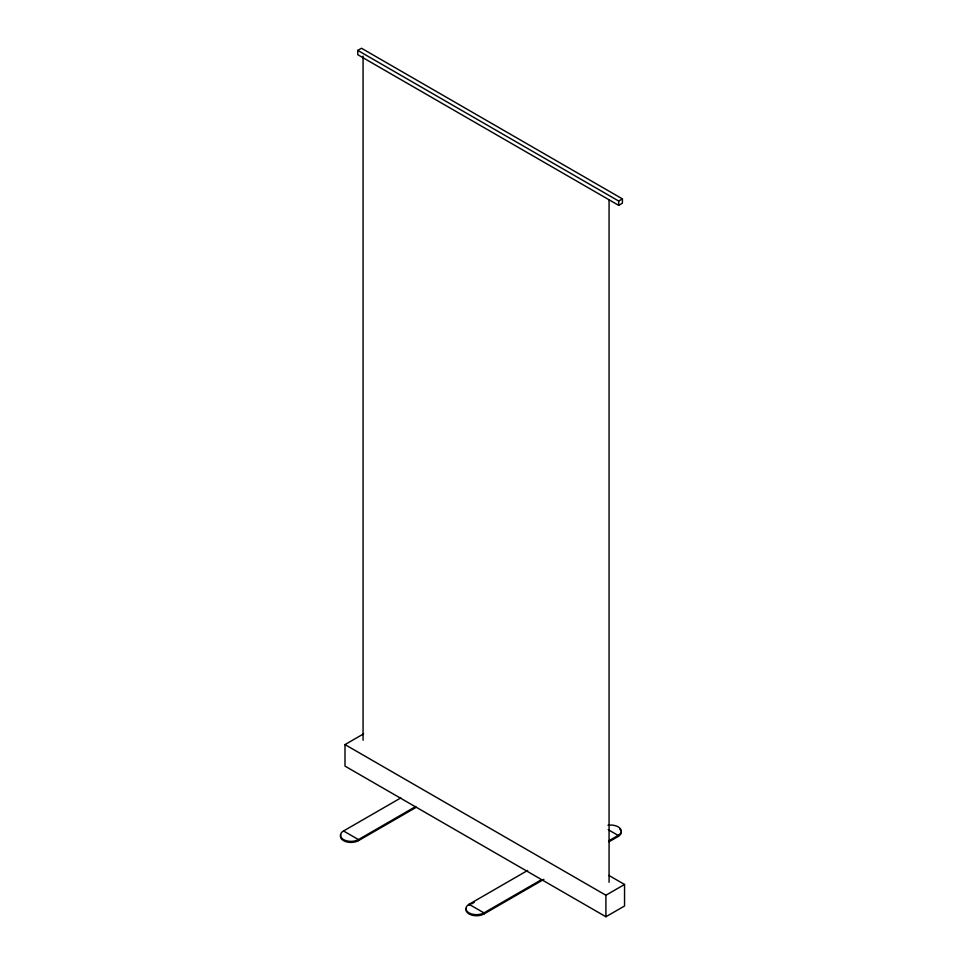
<?xml version="1.0" encoding="UTF-8"?>
<svg xmlns="http://www.w3.org/2000/svg" width="965" height="965" viewBox="0 0 965 965"><rect width="100%" height="100%" fill="white"/><g stroke="black" fill="none" stroke-linecap="round" stroke-linejoin="round"><path stroke-width="1.45" d="M357.774 50.397L361.501 48.25L622.413 198.887L622.413 203.193L618.686 205.34L357.774 54.703L357.774 50.397L618.686 201.046L622.413 198.887M608.891 875.436L624.548 884.471L624.548 905.99L605.911 916.75L345 766.114L345 744.594L363.636 733.834M415.77 806.487L358.449 839.586A10.543 6.092 0 0 1 343.54 839.586A10.543 6.092 0 0 1 343.54 830.974L400.861 797.886M340.802 834.785A10.543 6.092 0 0 0 345.723 841.625A10.543 6.092 0 0 0 358.449 840.66L415.77 807.56M527.674 870.442L469.05 904.289A10.543 6.092 0 0 0 469.05 912.89A10.543 6.092 0 0 0 483.96 912.89L541.281 879.803M471.656 903.855L474.261 902.359M609.024 840.684L618.143 835.425A10.543 6.092 0 0 0 619.82 828.079A10.543 6.092 0 0 0 607.962 825.244M466.324 908.089A10.543 6.092 0 0 0 471.234 914.941A10.543 6.092 0 0 0 483.96 913.976L543.886 879.368M609.024 841.77L618.143 836.498A10.543 6.092 0 0 0 621.231 832.192M345 744.594L605.911 895.231L624.548 884.471M608.203 829.683L618.143 835.425L618.143 836.498M343.54 830.974L358.449 839.586L358.449 840.66M618.686 201.046L618.686 205.34M609.072 199.646L609.072 882.275M605.911 895.231L605.911 916.75M483.96 913.976L483.96 912.89L469.05 904.289L469.05 905.363M363.069 56.115L363.069 740.239M619.82 829.152A10.543 6.092 0 0 1 620.869 830.624"/></g></svg>
